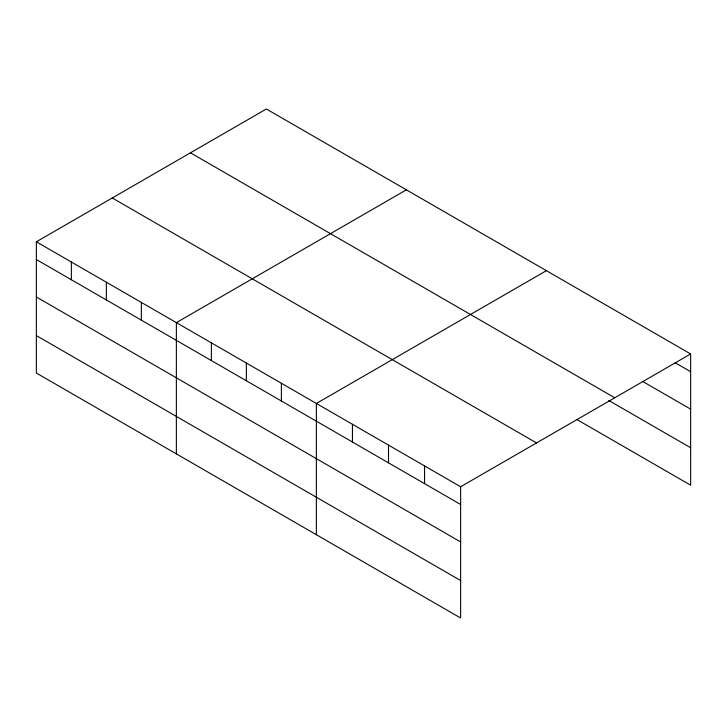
<?xml version="1.0" encoding="UTF-8"?>
<svg xmlns="http://www.w3.org/2000/svg" width="727" height="727" viewBox="0 0 727 727"><rect width="100%" height="100%" fill="white"/><g stroke="black" fill="none" stroke-linecap="round" stroke-linejoin="round"><path stroke-width="1.09" d="M460.636 541.942L460.636 486.754L36.35 241.8L36.35 373.042L460.636 618.005L460.636 541.942L36.35 296.989M576.611 419.361L690.65 485.2L690.65 353.958L266.364 108.995L36.35 241.8M406.384 189.838L176.361 322.634L176.361 453.875M546.395 270.671L316.372 403.467L316.372 534.718M460.636 486.754L690.65 353.958M675.056 362.682L690.65 371.688M642.886 381.575L690.65 409.147M190.465 152.824L614.742 397.778M608.772 400.468L690.65 447.741M112.258 197.971L536.535 442.934M36.35 259.53L460.636 504.483M36.35 335.583L460.636 580.537M424.568 465.934L424.568 483.664M388.509 445.115L388.509 462.845M352.441 424.295L352.441 442.025M281.376 383.265L281.376 400.986M246.371 363.055L246.371 380.784M211.366 342.844L211.366 360.574M141.356 302.423L141.356 320.153M106.36 282.212L106.36 299.942M71.355 262.011L71.355 279.741"/></g></svg>
